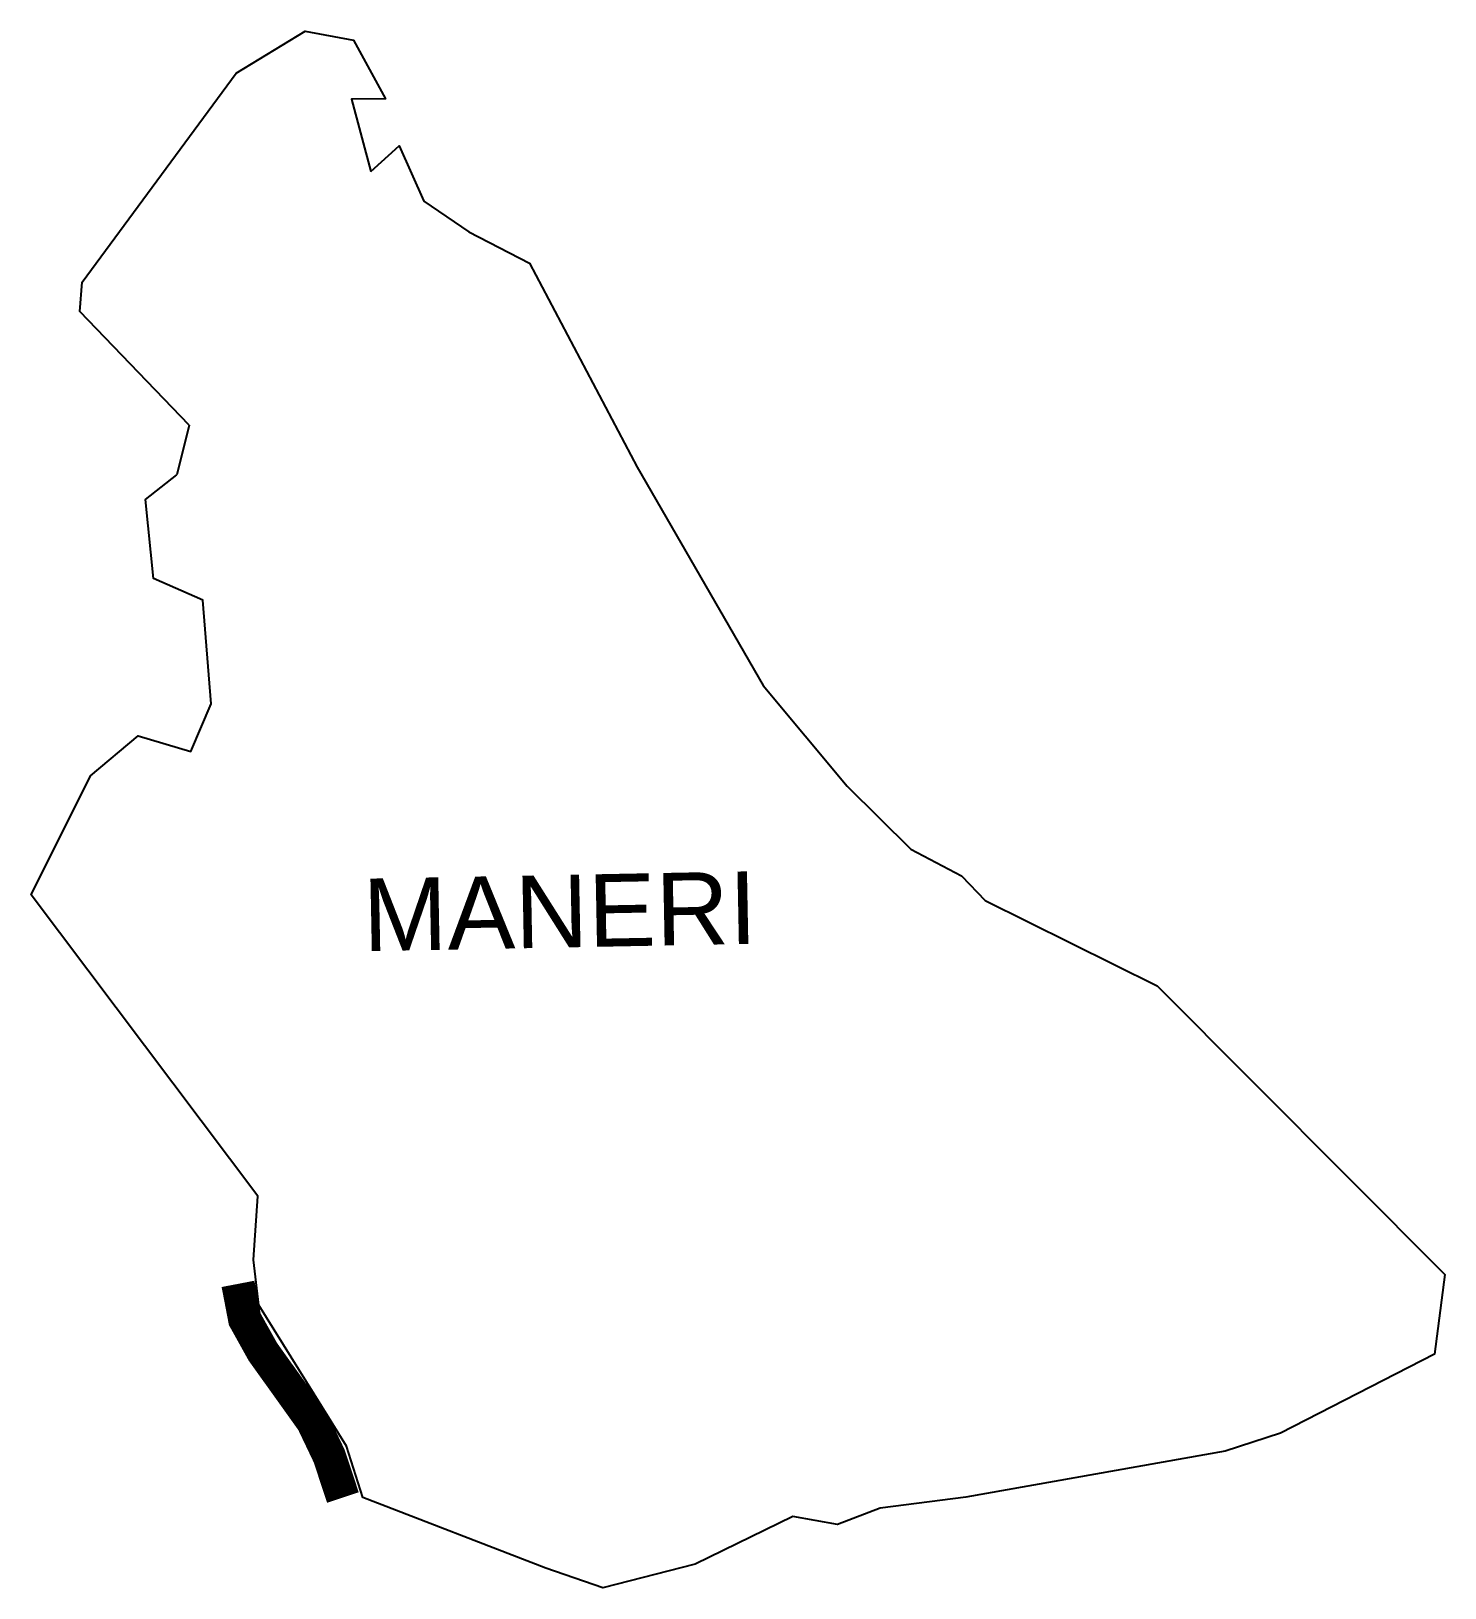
# Model space of a CAD drawing. Header units: metres. Extents: x 281736 to 283854, y 2020531 to 2022864.
import ezdxf

# ---------------------------------------------------------------- set-up
doc = ezdxf.new("R2010")
doc.units = ezdxf.units.M
doc.header["$MEASUREMENT"] = 0
for name, color, linetype in [('NATURALLY PROTECTED', 3, 'Continuous'), ('village', 3, 'Continuous'), ('VILLAGE NAME', 250, 'Continuous')]:
    doc.layers.add(name, color=color, linetype=linetype)
doc.styles.get("Standard").update_dxf_attribs({"font": 'arial.ttf'})

msp = doc.modelspace()

# ---------------------------------------------------------------- linework, layer by layer
at = {"layer": 'NATURALLY PROTECTED', "color": 116, "true_color": 0x136734, "const_width": 50, "flags": 128}
msp.add_lwpolyline([(282046, 2020986.4), (282056.2, 2020933.2), (282083.3, 2020884.5), (282120, 2020833.2), (282158.1, 2020779.8), (282182.7, 2020728.2), (282203.2, 2020666.1)], dxfattribs=at)
at = {"layer": 'village'}
msp.add_lwpolyline([(281972.6, 2022273.8), (281954.4, 2022199.3)], dxfattribs=at)
at = {"layer": 'village', "color": 3, "true_color": 0x00ff00}
for points in [[(281972.6, 2022273.8, 0), (281809, 2022444, 0), (281812.3, 2022488.3, 0), (282043.5, 2022801.2, 0), (282146.8, 2022864.4, 0), (282219.1, 2022850.9, 0), (282267.2, 2022762.7, 0), (282216.2, 2022762.4, 0), (282245.2, 2022654.2, 0)], [(282245.2, 2022654.2, 0), (282287.4, 2022692.3, 0), (282324.5, 2022609.5, 0), (282392.1, 2022563.8, 0), (282482.9, 2022516.6, 0), (282644.1, 2022210.8, 0), (282832.9, 2021883.3, 0), (282958.8, 2021732.6, 0), (283054.1, 2021638, 0), (283130.3, 2021598.3, 0), (283165.8, 2021561, 0), (283423.3, 2021433, 0), (283854.4, 2021000.4, 0), (283838.8, 2020880.9, 0), (283608.3, 2020762.7, 0), (283525.5, 2020735.8, 0), (283136.5, 2020666.7, 0), (283008.5, 2020650.4, 0), (282944.1, 2020625.5, 0), (282877.5, 2020637.8, 0), (282731.2, 2020566.2, 0), (282592.5, 2020530.7, 0), (282507.2, 2020560, 0), (282232.9, 2020666.3, 0), (282208.5, 2020743.3, 0), (282077, 2020954.7, 0), (282069, 2021022.6, 0), (282075.7, 2021117.8, 0), (281736, 2021569.7, 0), (281824.8, 2021748.1, 0), (281896.2, 2021807.9, 0), (281975.3, 2021784.5, 0), (282006, 2021856.1, 0), (281993.4, 2022011.6, 0), (281919.6, 2022043.8, 0), (281907.6, 2022162.2, 0), (281954.4, 2022199.3, 0)]]:
    msp.add_polyline3d(points, dxfattribs=at)

# ---------------------------------------------------------------- texts
at = {"layer": 'VILLAGE NAME', "insert": (282232, 2021593.7), "char_height": 108.748, "attachment_point": 1, "rotation": 1.1028}
msp.add_mtext_dynamic_manual_height_columns('{\\fArial|b0|i0|c0|p34;MANERI}', width=726.929, gutter_width=543.7, heights=[0], dxfattribs=at)

doc.saveas('drawing.dxf')
